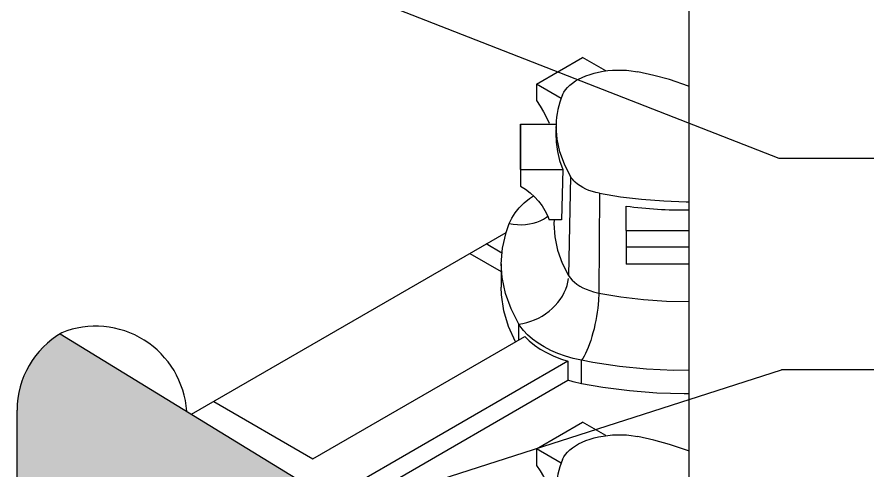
# Model space of a CAD drawing. Header units: millimetres. Extents: x 441156 to 441876, y 4514765 to 4515211.
# Drawn here: x 441490.658 to 441491.527, y 4515036.105 to 4515036.565 of the extents above; entities that cross this region are included whole.
import ezdxf

# ---------------------------------------------------------------- set-up
doc = ezdxf.new("R2010")
doc.units = ezdxf.units.MM
doc.layers.add('Cassette', color=7, linetype='Continuous')
doc.layers.add('Cornice', color=7, linetype='Continuous')
doc.layers.add('Cornice_Tratteggi', color=7, linetype='Continuous', lineweight=5)

msp = doc.modelspace()

# ---------------------------------------------------------------- hatches: boundary and pattern name
at = {"layer": 'Cornice_Tratteggi'}
msp.add_hatch(color=254, dxfattribs=at).paths.add_polyline_path([(441490.70104579, 4515036.24437686, 0.261909253), (441490.65752341, 4515036.16698956), (441490.65752341, 4515036.0729686), (441490.90684705, 4515035.92063139), (441490.94893459, 4515035.92063139, -0.67590184), (441491.07226267, 4515036.01756265)])

# ---------------------------------------------------------------- linework, layer by layer
at = {"layer": 'Cassette', "color": 5}
for p, q in [((441491.43097805, 4515036.42208312), (441491.02286044, 4515036.58121829)), ((441491.52691376, 4515036.42208312), (441491.43097805, 4515036.42208312)), ((441490.96590913, 4515036.05816771), (441491.43328281, 4515036.20778203)), ((441491.52691376, 4515036.20778203), (441491.43328281, 4515036.20778203))]:
    msp.add_line(p, q, dxfattribs=at)
at = {"layer": 'Cornice', "color": 254}
for p, q in [((441491.33918857, 4515037.66501994), (441491.33918857, 4515034.49167321)), ((441490.83459919, 4515036.16277548), (441491.15365888, 4515036.34698292)), ((441490.70104579, 4515036.24437686), (441491.07599191, 4515036.01528409)), ((441490.65752341, 4515036.06054172), (441490.65752341, 4515036.16698956))]:
    msp.add_line(p, q, dxfattribs=at)
at = {"layer": 'Cornice', "color": 254, "linetype": 'Continuous'}
for p, q in [((441491.18444287, 4515036.49751718), (441491.23119014, 4515036.52450647)), ((441491.25484862, 4515036.51084665), (441491.23119014, 4515036.52450647)), ((441491.18444287, 4515036.49751718), (441491.18444249, 4515036.48067836)), ((441491.20964383, 4515036.48296677), (441491.18444287, 4515036.49751718)), ((441491.16821641, 4515036.45701464), (441491.16821587, 4515036.44017585)), ((441491.16821641, 4515036.41100316), (441491.16821641, 4515036.45701464)), ((441491.16821641, 4515036.45701464), (441491.2045733, 4515036.45701387)), ((441491.20445655, 4515036.4559596), (441491.20428072, 4515036.44773576)), ((441491.16821587, 4515036.44017585), (441491.16821587, 4515036.39416436)), ((441491.16821641, 4515036.41100316), (441491.16821587, 4515036.39416436)), ((441491.16821641, 4515036.41100316), (441491.2111927, 4515036.41100224)), ((441491.2111927, 4515036.41100224), (441491.21007292, 4515036.359981)), ((441491.21918456, 4515036.40374134), (441491.21716607, 4515036.30337297)), ((441491.24854124, 4515036.38679241), (441491.24783947, 4515036.28566384)), ((441491.27552003, 4515036.34905198), (441491.27552003, 4515036.3738632)), ((441491.21007292, 4515036.359981), (441491.19725627, 4515036.359981)), ((441491.20240457, 4515036.359981), (441491.20232163, 4515036.35610152)), ((441491.27552003, 4515036.34905198), (441491.27552003, 4515036.33221288)), ((441491.27552003, 4515036.34905198), (441491.33918857, 4515036.34905198)), ((441491.14945477, 4515036.32625443), (441491.13360526, 4515036.33540506)), ((441491.33918857, 4515036.33221288), (441491.27552003, 4515036.33221288)), ((441491.27552003, 4515036.33221288), (441491.27552003, 4515036.31479583)), ((441491.1169553, 4515036.3257923), (441491.14887678, 4515036.3073626)), ((441491.14887678, 4515036.31513), (441491.14887678, 4515036.29146781)), ((441491.33918857, 4515036.31479583), (441491.27552003, 4515036.31479583)), ((441491.16670446, 4515036.23817262), (441491.16670446, 4515036.25418245)), ((441490.95772005, 4515036.11751657), (441491.17276023, 4515036.24166889)), ((441491.23029538, 4515036.19380638), (441491.23029538, 4515036.21746857)), ((441491.21630563, 4515036.21652818), (441491.00126545, 4515036.09237586)), ((441491.21630563, 4515036.21652818), (441491.21630563, 4515036.19730265)), ((441491.0179154, 4515036.0827631), (441491.21630563, 4515036.19730265)), ((441490.85696387, 4515036.17568762), (441490.95772005, 4515036.11751657)), ((441491.18444287, 4515036.12780088), (441491.23119014, 4515036.15479016)), ((441491.25484862, 4515036.14113034), (441491.23119014, 4515036.15479016)), ((441491.18444287, 4515036.12780088), (441491.18444249, 4515036.11096206)), ((441491.20964383, 4515036.11325047), (441491.18444287, 4515036.12780088))]:
    msp.add_line(p, q, dxfattribs=at)
for points in [[(441491.21100138, 4515036.48673579, 0), (441491.21225114, 4515036.48924802, 0), (441491.21388917, 4515036.49171149, 0), (441491.21589632, 4515036.49410051, 0), (441491.21825341, 4515036.49638939, 0), (441491.22095639, 4515036.49856862, 0), (441491.22399135, 4515036.50063158, 0), (441491.22732457, 4515036.50255708, 0), (441491.23092235, 4515036.50432396, 0), (441491.23477162, 4515036.50592255, 0), (441491.23885828, 4515036.50735063, 0), (441491.24313801, 4515036.50859404, 0), (441491.24756647, 4515036.50963864, 0), (441491.25212719, 4515036.51047783, 0), (441491.25680418, 4515036.51111167, 0), (441491.2615476, 4515036.51153459, 0), (441491.26630759, 4515036.51174106, 0), (441491.27106896, 4515036.51172767, 0), (441491.27581275, 4515036.51149707, 0), (441491.28048922, 4515036.51105289, 0), (441491.28504862, 4515036.51039877, 0), (441491.28747, 4515036.50995572, 0)], [(441491.33918857, 4515036.49528752, 0), (441491.33869097, 4515036.49549603, 0), (441491.31951444, 4515036.50200371, 0), (441491.30378587, 4515036.50632802, 0), (441491.28747, 4515036.50995572, 0)], [(441491.18444249, 4515036.48067836, 0), (441491.18813094, 4515036.47519887, 0), (441491.1915525, 4515036.46951501, 0), (441491.19468114, 4515036.46367004, 0), (441491.19749304, 4515036.45770844, 0), (441491.19779659, 4515036.45701401, 0)], [(441491.21918456, 4515036.40374134, 0), (441491.21282246, 4515036.41613899, 0), (441491.20822291, 4515036.4286506, 0), (441491.20536992, 4515036.44155433, 0), (441491.2044377, 4515036.45439299, 0), (441491.20445662, 4515036.45596315, 0)], [(441491.20428072, 4515036.44773576, 0), (441491.20456609, 4515036.43847883, 0), (441491.20581682, 4515036.42924862, 0), (441491.20802837, 4515036.42007865, 0), (441491.2111927, 4515036.41100224, 0)], [(441491.24854124, 4515036.38679241, 0), (441491.2448626, 4515036.38758312, 0), (441491.24131674, 4515036.38855616, 0), (441491.23783282, 4515036.38974143, 0), (441491.23454085, 4515036.39110405, 0), (441491.23154933, 4515036.39258925, 0), (441491.22878244, 4515036.39422232, 0), (441491.22619063, 4515036.39604587, 0), (441491.22387581, 4515036.39800074, 0), (441491.22250493, 4515036.39936005, 0), (441491.22126733, 4515036.40076635, 0), (441491.22015369, 4515036.40223446, 0), (441491.21918456, 4515036.40374134, 0)], [(441491.16821587, 4515036.39416436, 0), (441491.17343213, 4515036.39081438, 0), (441491.17827096, 4515036.38710595, 0), (441491.18269552, 4515036.38306728, 0), (441491.18667214, 4515036.37872912, 0), (441491.19017056, 4515036.37412447, 0), (441491.19316416, 4515036.3692884, 0), (441491.19563015, 4515036.36425769, 0), (441491.19725627, 4515036.359981, 0)], [(441491.15684651, 4515036.35620035, 0), (441491.1594283, 4515036.36165467, 0), (441491.16282365, 4515036.36695832, 0), (441491.16700672, 4515036.37207094, 0), (441491.17194566, 4515036.37695362, 0), (441491.1776029, 4515036.38156919, 0), (441491.18144868, 4515036.38427869, 0)], [(441491.24854124, 4515036.38679241, 0), (441491.26964015, 4515036.3833356, 0), (441491.29119352, 4515036.38074796, 0), (441491.31369282, 4515036.37901468, 0), (441491.33635141, 4515036.37823331, 0), (441491.33918857, 4515036.37823435, 0)], [(441491.14887678, 4515036.31513, 0), (441491.15008372, 4515036.33119752, 0), (441491.15369545, 4515036.34714438, 0), (441491.15684651, 4515036.35620035, 0)], [(441491.15684651, 4515036.35620035, 0), (441491.16100203, 4515036.355485, 0), (441491.16515953, 4515036.35507327, 0), (441491.16928738, 4515036.35496831, 0), (441491.17335414, 4515036.3551709, 0), (441491.17732888, 4515036.35567951, 0), (441491.18118135, 4515036.35649027, 0), (441491.18488222, 4515036.35759701, 0), (441491.18840333, 4515036.3589913, 0), (441491.19171788, 4515036.36066252, 0), (441491.19480064, 4515036.36259798, 0), (441491.19597008, 4515036.36344787, 0)], [(441491.20232163, 4515036.35610152, 0), (441491.20305318, 4515036.34260791, 0), (441491.20581895, 4515036.32920245, 0), (441491.21059787, 4515036.31598717, 0), (441491.21716607, 4515036.30337297, 0)], [(441491.16670446, 4515036.25418245, 0), (441491.15870533, 4515036.26958772, 0), (441491.15304627, 4515036.28533497, 0), (441491.14976977, 4515036.30130595, 0), (441491.14887678, 4515036.31513, 0)], [(441491.16670446, 4515036.25418245, 0), (441491.17072931, 4515036.2548194, 0), (441491.17475607, 4515036.25576063, 0), (441491.17875411, 4515036.25699896, 0), (441491.182693, 4515036.25852498, 0), (441491.18654275, 4515036.26032706, 0), (441491.19027407, 4515036.26239151, 0), (441491.19385857, 4515036.26470259, 0), (441491.19726895, 4515036.26724273, 0), (441491.20047927, 4515036.26999259, 0), (441491.2034651, 4515036.27293125, 0), (441491.2062037, 4515036.27603634, 0), (441491.20867425, 4515036.27928422, 0), (441491.21085793, 4515036.28265018, 0), (441491.21273812, 4515036.28610861, 0), (441491.21430052, 4515036.28963318, 0), (441491.21553324, 4515036.29319706, 0), (441491.21642689, 4515036.29677314, 0), (441491.21697467, 4515036.3003342, 0), (441491.21716607, 4515036.30337297, 0)], [(441491.21716607, 4515036.30337297, 0), (441491.21876983, 4515036.30104281, 0), (441491.22071924, 4515036.29880223, 0), (441491.22299947, 4515036.29666826, 0), (441491.22559317, 4515036.29465716, 0), (441491.22848059, 4515036.29278421, 0), (441491.23163977, 4515036.29106369, 0), (441491.23504665, 4515036.28950868, 0), (441491.23867531, 4515036.28813102, 0), (441491.24249814, 4515036.28694119, 0), (441491.24648603, 4515036.28594825, 0), (441491.24783947, 4515036.28566384, 0)], [(441491.16341973, 4515036.2362762, 0), (441491.15629604, 4515036.25182404, 0), (441491.15153051, 4515036.26766957, 0), (441491.14915892, 4515036.28369379, 0), (441491.14887678, 4515036.29146781, 0)], [(441491.24783947, 4515036.28566384, 0), (441491.24775394, 4515036.28204487, 0), (441491.24754685, 4515036.27825581, 0), (441491.24721979, 4515036.2743255, 0), (441491.24677525, 4515036.27028386, 0), (441491.24621659, 4515036.26616163, 0), (441491.24554809, 4515036.26199021, 0), (441491.24477481, 4515036.25780132, 0), (441491.24390266, 4515036.25362685, 0), (441491.24293827, 4515036.24949858, 0), (441491.24188897, 4515036.24544792, 0), (441491.24076275, 4515036.2415057, 0), (441491.23956819, 4515036.23770191, 0), (441491.23831438, 4515036.23406552, 0), (441491.23701085, 4515036.23062419, 0), (441491.23566753, 4515036.22740412, 0), (441491.23429464, 4515036.22442982, 0), (441491.23290263, 4515036.22172391, 0), (441491.23150209, 4515036.21930699, 0), (441491.23029538, 4515036.21746857, 0)], [(441491.24783947, 4515036.28566384, 0), (441491.2702399, 4515036.28179093, 0), (441491.29313974, 4515036.27905991, 0), (441491.31636472, 4515036.27749159, 0), (441491.33918857, 4515036.27710714, 0)], [(441491.23029538, 4515036.21746857, 0), (441491.22192814, 4515036.21938815, 0), (441491.21388252, 4515036.22172146, 0), (441491.20621976, 4515036.22445074, 0), (441491.19899816, 4515036.22755521, 0), (441491.19227269, 4515036.23101125, 0), (441491.18609454, 4515036.23479256, 0), (441491.18051072, 4515036.23887035, 0), (441491.17556374, 4515036.24321361, 0), (441491.17129123, 4515036.24778926, 0), (441491.16772572, 4515036.25256248, 0), (441491.16670446, 4515036.25418245, 0)], [(441491.17276023, 4515036.24166889, 0), (441491.17728132, 4515036.23717356, 0), (441491.18246381, 4515036.23292284, 0), (441491.18826828, 4515036.22894907, 0), (441491.19465053, 4515036.22528249, 0), (441491.20156201, 4515036.22195102, 0), (441491.2089501, 4515036.21898, 0), (441491.21630563, 4515036.21652818, 0)], [(441491.33918857, 4515036.20735866, 0), (441491.323999, 4515036.20730225, 0), (441491.29623246, 4515036.20859146, 0), (441491.26876349, 4515036.21126368, 0), (441491.24179836, 4515036.21529884, 0), (441491.23029538, 4515036.21746857, 0)], [(441491.23029538, 4515036.19380638, 0), (441491.22192814, 4515036.19572597, 0), (441491.21630563, 4515036.19730265, 0)], [(441491.33918857, 4515036.18362179, 0), (441491.33446718, 4515036.18351541, 0), (441491.30664265, 4515036.18428187, 0), (441491.27903752, 4515036.1864362, 0), (441491.25185907, 4515036.18996221, 0), (441491.23029538, 4515036.19380638, 0)], [(441491.21100138, 4515036.11701949, 0), (441491.21225114, 4515036.11953172, 0), (441491.21388917, 4515036.12199519, 0), (441491.21589632, 4515036.12438421, 0), (441491.21825341, 4515036.12667308, 0), (441491.22095639, 4515036.12885232, 0), (441491.22399135, 4515036.13091528, 0), (441491.22732457, 4515036.13284078, 0), (441491.23092235, 4515036.13460765, 0), (441491.23477162, 4515036.13620624, 0), (441491.23885828, 4515036.13763432, 0), (441491.24313801, 4515036.13887774, 0), (441491.24756647, 4515036.13992233, 0), (441491.25212719, 4515036.14076153, 0), (441491.25680418, 4515036.14139537, 0), (441491.2615476, 4515036.14181829, 0), (441491.26630759, 4515036.14202476, 0), (441491.27106896, 4515036.14201137, 0), (441491.27581275, 4515036.14178077, 0), (441491.28048922, 4515036.14133659, 0), (441491.28504862, 4515036.14068246, 0), (441491.28747, 4515036.14023942, 0)], [(441491.33918857, 4515036.12557121, 0), (441491.33869097, 4515036.12577973, 0), (441491.31951444, 4515036.1322874, 0), (441491.30378587, 4515036.13661171, 0), (441491.28747, 4515036.14023942, 0)], [(441491.18444249, 4515036.11096206, 0), (441491.18813094, 4515036.10548257, 0), (441491.1915525, 4515036.09979871, 0), (441491.19468114, 4515036.09395374, 0), (441491.19749304, 4515036.08799214, 0), (441491.19779659, 4515036.08729771, 0)]]:
    msp.add_polyline3d(points, dxfattribs=at)
for centre, radius, start, end in [((441491.28904018, 4515036.45394278), 0.08462905, 157.20716567, 178.63169164), ((441491.33564143, 4515036.82581338), 0.45594699, 262.42262419, 270.44574907), ((441491.28904018, 4515036.08422648), 0.08462905, 157.20716567, 178.63169164)]:
    msp.add_arc(centre, radius, start, end, dxfattribs=at)
at = {"layer": 'Cornice', "color": 254}
for centre, radius, start, end in [((441490.73728122, 4515036.15949876), 0.09257931, 3.90403376, 111.86350834), ((441490.74808591, 4515036.16698956), 0.0905625, 119.99976136, 180)]:
    msp.add_arc(centre, radius, start, end, dxfattribs=at)

doc.saveas('drawing.dxf')
